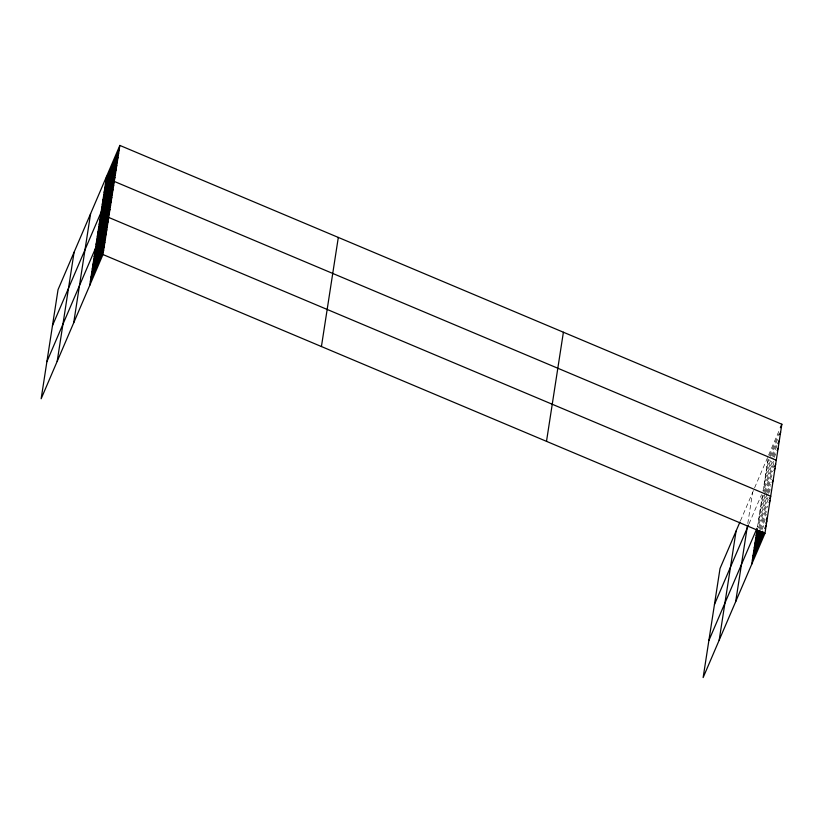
<?xml version="1.0" encoding="UTF-8"?>
<svg xmlns="http://www.w3.org/2000/svg" width="823" height="823" viewBox="0 0 823 823"><rect width="100%" height="100%" fill="white"/><g stroke="black" fill="none" stroke-linecap="round" stroke-linejoin="round"><path stroke-width="0.62" stroke-dasharray="4.12 3.09" d="M747.788 523.521L752.592 492.514M762.427 495.117L757.469 527.121L767.273 504.262M768.003 459.1L763.044 491.115L773.826 465.962M740.443 520.856L754.094 489.006M754.588 487.833L767.622 457.444M768.62 455.098L779.895 428.814M769.474 455.675L778.784 433.958M767.386 463.102L777.673 439.101M766.769 467.104L769.7 460.252M771.665 455.675L776.562 444.245M766.141 471.106L772.025 457.393M772.509 456.251L776.922 445.963M765.524 475.108L771.408 461.394M773.363 456.816L775.811 451.107M764.906 479.109L773.723 458.534M774.217 457.393L775.688 453.957M764.289 483.111L773.599 461.394M763.662 487.113L774.443 461.96M749.023 523.84L761.542 494.623M763.898 491.681L772.715 471.106M761.81 499.119L772.591 473.966M761.193 503.11L765.112 493.975M765.596 492.823L771.48 479.109M760.565 507.112L766.45 493.399M766.943 492.257L770.369 484.253M759.948 511.114L767.303 493.975M767.787 492.833L770.729 485.971M759.331 515.116L768.147 494.541M768.641 493.399L770.595 488.831M758.713 519.118L768.024 497.401M758.096 523.119L768.384 499.119M758.302 527.81L767.612 506.094M759.135 528.51L766.48 511.361M759.968 529.199L766.336 514.344M760.802 529.889L765.205 519.601M762.119 529.446L764.567 523.726"/><path stroke-width="1.23" d="M57.188 361.348L74.08 252.229M73.7 322.811L90.592 213.692M89.738 285.406L106.63 176.287M119.86 145.424L58.042 289.645L41.15 398.764L102.968 254.533L119.86 145.424L781.85 424.236L764.958 533.355L703.14 677.576L720.032 568.467L739.959 521.988M321.423 346.545L338.315 237.425M546.503 441.344L563.395 332.225M719.179 640.171L736.071 531.051M735.69 601.634L747.479 525.516M751.728 564.218L757.15 529.179M106.013 180.288L119.242 149.416M105.395 184.28L118.615 153.417M104.768 188.282L117.998 157.419M104.151 192.284L117.38 161.421M103.533 196.286L116.763 165.423M102.916 200.287L116.136 169.425M102.289 204.289L115.518 173.427M101.671 208.291L114.901 177.429M52.466 325.651L114.284 181.43L776.274 460.252M100.437 216.295L113.667 185.432M99.82 220.297L113.039 189.434M99.192 224.298L112.422 193.436M98.575 228.3L111.805 197.427M97.958 232.302L111.187 201.429M97.34 236.294L110.57 205.431M96.723 240.295L109.943 209.433M96.096 244.297L109.325 213.435M46.89 361.657L108.708 217.437L770.698 496.259L769.721 498.543M94.84 252.424L108.07 221.562M94.203 256.55L107.432 225.687M93.565 260.665L106.795 229.802M92.927 264.79L106.157 233.927M92.289 268.915L105.519 238.053M91.651 273.03L104.881 242.168M91.014 277.156L104.243 246.293M90.376 281.281L103.605 250.418M780.379 427.672L781.85 424.236M779.628 434.523L780.615 432.24M777.9 443.669L779.371 440.243M777.149 450.531L778.136 448.247M714.457 604.473L748.519 525.012M774.68 466.538L775.657 464.254M774.052 470.54L775.04 468.246M772.2 482.535L773.178 480.251M708.891 640.479L756.975 528.294M769.083 502.668L770.061 500.384M756.193 535.361L758.158 530.794M755.555 539.487L759.475 530.341M754.917 543.612L760.308 531.041M754.28 547.737L761.141 531.73M766.532 519.159L767.509 516.865M753.642 551.852L762.458 531.277M765.894 523.274L766.871 520.99M753.004 555.978L763.291 531.977M764.762 528.541L766.234 525.115M752.366 560.103L764.125 532.666M102.968 254.533L764.958 533.355"/></g></svg>
